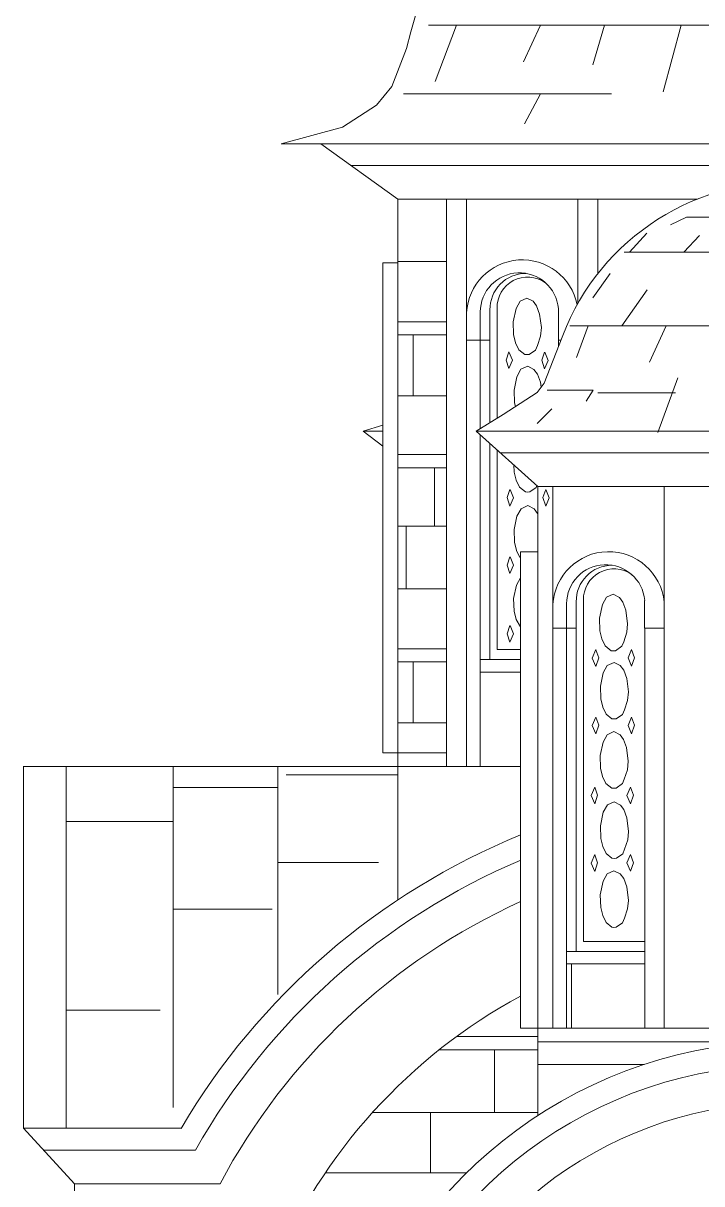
# Model space of a CAD drawing. Header units: millimetres. Extents: x -490789 to -449459, y 209001 to 327650.
# Drawn here: x -479624 to -475692, y 286828 to 293554 of the extents above; entities that cross this region are included whole.
import ezdxf

# ---------------------------------------------------------------- set-up
doc = ezdxf.new("R2010")
doc.units = ezdxf.units.MM
doc.header["$MEASUREMENT"] = 0
for name, color, linetype, lineweight in [('0_Ном._пера__7_Ном._пера__5_Ном._пера__5', 5, 'Continuous', 18), ('0_Ном._пера__7_Ном._пера__7_Ном._пера__1', 1, 'Continuous', 18), ('0_Ном._пера__7_Ном._пера__7_Ном._пера__7', 7, 'Continuous', 18), ('0_Ном._пера__7_Ном._пера__8_Ном._пера__8', 8, 'Continuous', 18), ('0_Ном_пера__14_Ном_пера__14_Ном_пера__14_Ном_пера__14_Ном_пера__14_Ном_пера__14_Ном_пера__14_Ном_пера__14_Ном_пера__14_Ном_пера__14_Ном_пера__14_Ном_пера__14_Ном_пера__14_Ном_пера__14_Ном_пера__14_Ном_пера__14_Ном_пера__14_Ном._пера__14_Ном_пера__14_Ном_2_Ном._пера__8', 8, 'Continuous', 18), ('0_Ном_пера__1_Ном_пера__1_Ном_пера__1_Ном._пера__1_Ном_пера__1_Ном_пера__1_Ном_пера__1_Ном_пера__1_Ном_пера__1_Ном_пера__1_Ном_пера__1_Ном_пера__1_Ном_пера__1_Ном_пера__1_Ном_пера__1_Ном_пера__1_Ном_пера__1_Ном_пера__1_Ном_пера__1_Ном_пера__1_Ном_пера___D_Ном._пера__1', 1, 'Continuous', 18), ('0_Ном_пера__5_Ном_пера__5_Ном_пера__5_Ном_пера__5_Ном_пера__5_Ном_пера__5_Ном_пера__5_Ном_пера__5_Ном_пера__5_Ном_пера__5_Ном_пера__5_Ном_пера__5_Ном_пера__5_Ном_пера__5_Ном_пера__5_Ном_пера__5_Ном._пера__5_Ном_пера__5_Ном_пера__5_Ном_пера__5_Ном_пера___7_Ном._пера__5', 5, 'Continuous', 18), ('0_Ном_пера__7_Ном._пера__7_Ном_пера__7_Ном_пера__7_Ном_пера__7_Ном_пера__7_Ном_пера__7_Ном_пера__7_Ном_пера__7_Ном_пера__7_Ном_пера__7_Ном_пера__7_Ном_пера__7_Ном_пера__7_Ном_пера__7_Ном_пера__7_Ном_пера__7_Ном_пера__7_Ном_пера__7_Ном_пера__7_Ном_пера___7_Ном._пера__7', 7, 'Continuous', 18), ('0_Ном_пера__7_Ном_пера__7_Ном._пера__7_Ном_пера__7_Ном_пера__7_Ном_пера__7_Ном_пера__7_Ном_пера__7_Ном_пера__7_Ном_пера__7_Ном_пера__7_Ном_пера__7_Ном_пера__7_Ном_пера__7_Ном_пера__7_Ном_пера__7_Ном_пера__7_Ном_пера__7_Ном_пера__7_Ном_пера__7_Ном_пера___3_Ном._пера__7', 7, 'Continuous', 18), ('0_Ном_пера__7_Ном_пера__7_Ном_пера__7_Ном._пера__7_Ном_пера__7_Ном_пера__7_Ном_пера__7_Ном_пера__7_Ном_пера__7_Ном_пера__7_Ном_пера__7_Ном_пера__7_Ном_пера__7_Ном_пера__7_Ном_пера__7_Ном_пера__7_Ном_пера__7_Ном_пера__7_Ном_пера__7_Ном_пера__7_Ном_пера___5_Ном._пера__7', 7, 'Continuous', 18), ('0_Ном_пера__7_Ном_пера__7_Ном_пера__7_Ном_пера__7_Ном_пера__7_Ном_пера__7_Ном_пера__7_Ном_пера__7_Ном_пера__7_Ном._пера__7_Ном_пера__7_Ном_пера__7_Ном_пера__7_Ном_пера__7_Ном_пера__7_Ном_пера__7_Ном_пера__7_Ном_пера__7_Ном_пера__7_Ном_пера__7_Ном_пера___7_Ном._пера__7', 7, 'Continuous', 18), ('0_Ном_пера__7_Ном_пера__7_Ном_пера__7_Ном_пера__7_Ном_пера__7_Ном_пера__7_Ном_пера__7_Ном_пера__7_Ном_пера__7_Ном_пера__7_Ном_пера__7_Ном_пера__7_Ном_пера__7_Ном_пера__7_Ном_пера__7_Ном._пера__7_Ном_пера__7_Ном._пера__7_Ном_пера__7_Ном._пера__7_Ном_пера_2_Ном._пера__7', 7, 'Continuous', 18), ('0_Ном_пера__7_Ном_пера__7_Ном_пера__7_Ном_пера__7_Ном_пера__7_Ном_пера__7_Ном_пера__7_Ном_пера__7_Ном_пера__7_Ном_пера__7_Ном_пера__7_Ном_пера__7_Ном_пера__7_Ном_пера__7_Ном_пера__7_Ном_пера__7_Ном_пера__7_Ном_пера__7_Ном._пера__7_Ном_пера__7_Ном._пера__5_Ном._пера__7', 7, 'Continuous', 18), ('0_Ном_пера__7_Ном_пера__7_Ном_пера__7_Ном_пера__7_Ном_пера__7_Ном_пера__7_Ном_пера__7_Ном_пера__7_Ном_пера__7_Ном_пера__7_Ном_пера__7_Ном_пера__7_Ном_пера__7_Ном_пера__7_Ном_пера__7_Ном_пера__7_Ном_пера__7_Ном_пера__7_Ном._пера__7_Ном_пера__7_Ном._пера__5_Ном._пера__8', 8, 'Continuous', 18), ('0_Ном_пера__7_Ном_пера__7_Ном_пера__7_Ном_пера__7_Ном_пера__7_Ном_пера__7_Ном_пера__7_Ном_пера__7_Ном_пера__7_Ном_пера__7_Ном_пера__7_Ном_пера__7_Ном_пера__7_Ном_пера__7_Ном_пера__7_Ном_пера__7_Ном_пера__7_Ном_пера__7_Ном_пера__7_Ном_пера__7_Ном_пера__7_C_Ном._пера__1', 1, 'Continuous', 18), ('0_Ном_пера__7_Ном_пера__7_Ном_пера__7_Ном_пера__7_Ном_пера__7_Ном_пера__7_Ном_пера__7_Ном_пера__7_Ном_пера__7_Ном_пера__7_Ном_пера__7_Ном_пера__7_Ном_пера__7_Ном_пера__7_Ном_пера__7_Ном_пера__7_Ном_пера__7_Ном_пера__7_Ном_пера__7_Ном_пера__7_Ном_пера__7_C_Ном._пера__7', 7, 'Continuous', 18), ('0_Ном_пера__7_Ном_пера__7_Ном_пера__7_Ном_пера__7_Ном_пера__7_Ном_пера__7_Ном_пера__7_Ном_пера__7_Ном_пера__7_Ном_пера__7_Ном_пера__7_Ном_пера__7_Ном_пера__7_Ном_пера__7_Ном_пера__7_Ном_пера__7_Ном_пера__7_Ном_пера__7_Ном_пера__7_Ном_пера__7_Ном_пера__7_C_Ном._пера__8', 8, 'Continuous', 18), ('Defpoints_Ном_пера__7_Ном._пера__7_Ном._пера__7_Ном._пера__7_Ном._пера__5_Ном._пера__7_Ном._пера__7_Ном._пера__7', 7, 'Continuous', 18), ('Line 0.25_Ном_пера__7_Ном_пера__7_Ном_пера__7_Ном_пера__7_Ном_пера__7_Ном_пера__7_Ном_пера__7_Ном_пера__7_Ном_пера__7_Ном_пера__7_Ном_пера__7_Ном._пера__7_Ном._пера__8_Ном._пера__8_Ном._пера__8_Ном._пера__8_Ном._пера__8', 8, 'Continuous', 18)]:
    doc.layers.add(name, color=color, linetype=linetype, lineweight=lineweight)

msp = doc.modelspace()

# ---------------------------------------------------------------- linework, layer by layer
at = {"layer": '0_Ном._пера__7_Ном._пера__5_Ном._пера__5', "linetype": 'Continuous'}
for p, q in [((-476768.4, 291900.4), (-476785, 291822.1)), ((-476744.7, 291943), (-476768.4, 291900.4)), ((-476705.6, 291961), (-476744.7, 291943)), ((-476669.4, 291942.2), (-476705.6, 291961)), ((-476649.1, 291915.6), (-476669.4, 291942.2)), ((-476632, 291867.8), (-476649.1, 291915.6)), ((-476621.8, 291789.3), (-476632, 291867.8)), ((-476785, 291822.1), (-476782.6, 291748.7)), ((-476626.9, 291740), (-476621.8, 291789.3)), ((-476782.6, 291748.7), (-476770.8, 291701.2)), ((-476770.8, 291701.2), (-476751.8, 291661)), ((-476645, 291685.6), (-476626.9, 291740)), ((-476751.8, 291661), (-476717.9, 291633.2)), ((-476718.1, 291633.4), (-476705.6, 291632.8)), ((-476705.6, 291632.8), (-476692.4, 291633.3)), ((-476692.4, 291633.3), (-476655.8, 291659.2)), ((-476655.8, 291659.2), (-476645, 291685.6)), ((-476700.8, 291565.8), (-476739.9, 291547.9)), ((-476664.6, 291547.1), (-476700.8, 291565.8)), ((-476763.6, 291505.2), (-476780.2, 291427)), ((-476739.9, 291547.9), (-476763.6, 291505.2)), ((-476644.3, 291520.4), (-476664.6, 291547.1)), ((-476627.2, 291472.6), (-476644.3, 291520.4)), ((-476780.2, 291427), (-476777.8, 291353.5)), ((-476623.5, 291443.9), (-476627.2, 291472.6)), ((-476777.8, 291353.5), (-476772.4, 291331.8)), ((-476781.4, 290994.2), (-476779, 290952.4)), ((-476779, 290952.4), (-476767.2, 290905)), ((-476767.2, 290905), (-476748.2, 290864.7)), ((-476748.2, 290864.7), (-476714.3, 290836.9)), ((-476714.5, 290837.1), (-476702, 290836.5)), ((-476702, 290836.5), (-476688.8, 290837)), ((-476688.8, 290837), (-476652.2, 290862.9)), ((-476652.2, 290862.9), (-476647.4, 290874.4)), ((-476700.3, 290757.9), (-476739.4, 290739.9)), ((-476664.2, 290739.2), (-476700.3, 290757.9)), ((-476763.2, 290697.3), (-476779.7, 290619)), ((-476739.4, 290739.9), (-476763.2, 290697.3)), ((-476643.8, 290712.5), (-476664.2, 290739.2)), ((-476779.7, 290619), (-476777.4, 290545.6)), ((-476777.4, 290545.6), (-476765.5, 290498.2)), ((-476765.5, 290498.2), (-476746.6, 290457.9)), ((-476765.7, 290297.7), (-476782.3, 290219.4)), ((-476742, 290340.3), (-476765.7, 290297.7)), ((-476782.3, 290219.4), (-476779.9, 290146)), ((-476244.6, 290226.8), (-476268.3, 290184.1)), ((-476205.4, 290244.8), (-476244.6, 290226.8)), ((-476169.3, 290226), (-476205.4, 290244.8)), ((-476149, 290199.3), (-476169.3, 290226)), ((-476268.3, 290184.1), (-476284.9, 290105.9)), ((-476131.9, 290151.6), (-476149, 290199.3)), ((-476121.7, 290073.1), (-476131.9, 290151.6)), ((-476779.9, 290146), (-476768.1, 290098.6)), ((-476768.1, 290098.6), (-476742.6, 290056)), ((-476282.5, 290032.4), (-476270.6, 289985)), ((-476144.8, 289969.4), (-476126.7, 290023.7)), ((-476126.7, 290023.7), (-476121.7, 290073.1)), ((-476270.6, 289985), (-476251.7, 289944.7)), ((-476155.7, 289943), (-476144.8, 289969.4)), ((-476251.7, 289944.7), (-476217.7, 289917)), ((-476217.9, 289917.2), (-476205.4, 289916.5)), ((-476205.4, 289916.5), (-476192.3, 289917.1)), ((-476192.3, 289917.1), (-476155.7, 289943)), ((-476239.8, 289831.7), (-476263.5, 289789)), ((-476200.6, 289849.6), (-476239.8, 289831.7)), ((-476164.5, 289830.9), (-476200.6, 289849.6)), ((-476144.1, 289804.2), (-476164.5, 289830.9)), ((-476263.5, 289789), (-476280, 289710.8)), ((-476127.1, 289756.4), (-476144.1, 289804.2)), ((-476116.8, 289677.9), (-476127.1, 289756.4)), ((-476280, 289710.8), (-476277.7, 289637.3)), ((-476121.9, 289628.6), (-476116.8, 289677.9)), ((-476277.7, 289637.3), (-476265.8, 289589.9)), ((-476140, 289574.3), (-476121.9, 289628.6)), ((-476265.8, 289589.9), (-476246.9, 289549.6)), ((-476246.9, 289549.6), (-476212.9, 289521.9)), ((-476187.5, 289521.9), (-476150.8, 289547.8)), ((-476150.8, 289547.8), (-476140, 289574.3)), ((-476213.1, 289522), (-476200.6, 289521.4)), ((-476200.6, 289521.4), (-476187.5, 289521.9)), ((-476240.9, 289430.5), (-476264.6, 289387.8)), ((-476201.8, 289448.5), (-476240.9, 289430.5)), ((-476165.7, 289429.7), (-476201.8, 289448.5)), ((-476145.3, 289403.1), (-476165.7, 289429.7)), ((-476264.6, 289387.8), (-476281.2, 289309.6)), ((-476128.3, 289355.3), (-476145.3, 289403.1)), ((-476118, 289276.8), (-476128.3, 289355.3)), ((-476281.2, 289309.6), (-476278.9, 289236.2)), ((-476123.1, 289227.5), (-476118, 289276.8)), ((-476278.9, 289236.2), (-476267, 289188.7)), ((-476141.2, 289173.1), (-476123.1, 289227.5)), ((-476267, 289188.7), (-476248, 289148.5)), ((-476248, 289148.5), (-476214.1, 289120.7)), ((-476188.7, 289120.8), (-476152, 289146.7)), ((-476152, 289146.7), (-476141.2, 289173.1)), ((-476214.3, 289120.9), (-476201.8, 289120.3)), ((-476201.8, 289120.3), (-476188.7, 289120.8)), ((-476239.3, 289023.7), (-476263, 288981)), ((-476200.2, 289041.7), (-476239.3, 289023.7)), ((-476164, 289022.9), (-476200.2, 289041.7)), ((-476143.7, 288996.3), (-476164, 289022.9)), ((-476263, 288981), (-476279.6, 288902.8)), ((-476126.6, 288948.5), (-476143.7, 288996.3)), ((-476116.4, 288870), (-476126.6, 288948.5)), ((-476279.6, 288902.8), (-476277.2, 288829.4)), ((-476277.2, 288829.4), (-476265.4, 288781.9)), ((-476139.5, 288766.3), (-476121.4, 288820.7)), ((-476121.4, 288820.7), (-476116.4, 288870)), ((-476265.4, 288781.9), (-476246.4, 288741.7)), ((-476246.4, 288741.7), (-476212.5, 288713.9)), ((-476187, 288714), (-476150.4, 288739.9)), ((-476150.4, 288739.9), (-476139.5, 288766.3)), ((-476212.7, 288714.1), (-476200.2, 288713.5)), ((-476200.2, 288713.5), (-476187, 288714)), ((-476240.1, 288624.1), (-476263.8, 288581.4)), ((-476200.9, 288642.1), (-476240.1, 288624.1)), ((-476164.8, 288623.3), (-476200.9, 288642.1)), ((-476144.4, 288596.6), (-476164.8, 288623.3)), ((-476263.8, 288581.4), (-476280.3, 288503.2)), ((-476127.4, 288548.9), (-476144.4, 288596.6)), ((-476117.1, 288470.4), (-476127.4, 288548.9)), ((-476280.3, 288503.2), (-476278, 288429.7)), ((-476122.2, 288421), (-476117.1, 288470.4)), ((-476278, 288429.7), (-476266.1, 288382.3)), ((-476140.3, 288366.7), (-476122.2, 288421)), ((-476266.1, 288382.3), (-476247.2, 288342)), ((-476247.2, 288342), (-476213.2, 288314.3)), ((-476187.8, 288314.4), (-476151.1, 288340.3)), ((-476151.1, 288340.3), (-476140.3, 288366.7)), ((-476213.4, 288314.5), (-476200.9, 288313.9)), ((-476200.9, 288313.9), (-476187.8, 288314.4))]:
    msp.add_line(p, q, dxfattribs=at)
at = {"layer": '0_Ном._пера__7_Ном._пера__7_Ном._пера__1', "linetype": 'Continuous'}
msp.add_line((-476523, 291901.1), (-476523, 291717.1), dxfattribs=at)
for centre, radius, start, end in [((-476732.1, 291859), 323.2, 11.15531, 177.01886), ((-476748.8, 291880.1), 226.7, 5.05939, 180.01545), ((-476712.9, 291896.5), 206.7, 89.89962, 181.22314), ((-476231.9, 290167.7), 323.2, 5.56301, 177.01886), ((-476248.7, 290188.9), 226.7, 5.05939, 180.01545), ((-476212.8, 290205.3), 206.7, 89.89962, 181.22314)]:
    msp.add_arc(centre, radius, start, end, dxfattribs=at)
at = {"layer": '0_Ном._пера__7_Ном._пера__7_Ном._пера__7', "linetype": 'Continuous'}
for p, q in [((-477489.2, 293186.9), (-477402.4, 293407.8)), ((-477576.9, 293079.2), (-477489.2, 293186.9)), ((-477773.9, 292951.1), (-477576.9, 293079.2)), ((-478128.6, 292855), (-477773.9, 292951.1)), ((-478128.6, 292855), (-475327.1, 292855)), ((-477453.7, 292534.3), (-477899.1, 292855)), ((-477724.7, 292729.4), (-475356.5, 292729.4)), ((-477453.7, 291014.8), (-477453.7, 292534.3)), ((-475717.1, 292534.3), (-477453.7, 292534.3)), ((-477171.1, 292529.9), (-477171.1, 289246.9)), ((-477054.8, 292534.3), (-477054.8, 289246.9)), ((-477054.8, 289342.5), (-477054.8, 292534.3)), ((-476410.4, 291929.6), (-476410.4, 292534.3)), ((-476294.1, 292103.6), (-476294.1, 292534.3)), ((-477541, 292165.4), (-477453.7, 292165.4)), ((-477541, 292165.4), (-477541, 291059.7)), ((-476878.7, 291264), (-476878.7, 291908)), ((-477054.8, 291876.1), (-477054.8, 289342.5)), ((-476975.6, 291717.1), (-476975.6, 291204.6)), ((-476919.5, 291717.1), (-476919.5, 291239)), ((-476605.2, 291468.3), (-476518.4, 291689.2)), ((-476646.1, 291413.9), (-476605.2, 291468.3)), ((-476843.2, 291285.8), (-476646.1, 291413.9)), ((-477653.6, 291189.6), (-477541, 291224.7)), ((-477000, 291189.6), (-476843.2, 291285.8)), ((-477541, 291102.3), (-477653.6, 291189.6)), ((-477653.6, 291189.6), (-477541, 291189.6)), ((-477000, 291189.6), (-473402.3, 291189.6)), ((-476641.3, 290869), (-477000, 291189.6)), ((-476975.6, 291167.8), (-476975.6, 289246.9)), ((-477541, 291102.3), (-477541, 289325.7)), ((-476919.5, 291117.7), (-476919.5, 289866)), ((-476919.5, 291117.7), (-476919.5, 289866)), ((-477453.7, 288472.9), (-477453.7, 291034.5)), ((-476878.7, 289923.2), (-476878.7, 291081.1)), ((-476858.3, 291064.1), (-473545.8, 291064.1)), ((-476641.9, 290869), (-476641.9, 287224.1)), ((-473765.6, 290869), (-476641.3, 290869)), ((-476554.6, 290869), (-476554.6, 287730)), ((-475910.3, 290869), (-475910.3, 287730)), ((-477171.1, 290638.8), (-477453.7, 290638.8)), ((-477171.1, 290665.5), (-477171.1, 289321.3)), ((-476742.6, 290490.9), (-476641.9, 290490.9)), ((-476742.6, 290490.1), (-476742.6, 287730)), ((-476378.5, 288232), (-476378.5, 290216.8)), ((-476284.9, 290105.9), (-476282.5, 290032.4)), ((-476475.4, 290048.6), (-476475.4, 287730)), ((-476419.4, 290048.6), (-476419.4, 288174.8)), ((-476022.8, 290048.6), (-476022.8, 287730)), ((-476878.7, 289923.2), (-476742.6, 289923.2)), ((-476975.6, 289866), (-476742.6, 289866)), ((-476975.6, 289793.1), (-476742.6, 289793.1)), ((-477541, 289325.7), (-477453.7, 289325.7)), ((-477453.7, 289325.7), (-477171.1, 289325.7)), ((-479624.3, 289246.9), (-476742.6, 289246.9)), ((-476378.5, 288232), (-476022.8, 288232)), ((-476475.4, 288174.8), (-476022.8, 288174.8)), ((-476475.4, 288101.9), (-476022.8, 288101.9)), ((-475077.6, 287730), (-476742.6, 287730)), ((-476641.9, 287651.2), (-473765.6, 287651.2)), ((-476641.9, 287519.7), (-476025.8, 287519.7)), ((-479622.5, 287149.2), (-478709.8, 287149.2)), ((-479326.3, 286828.5), (-479622.5, 287149.2)), ((-478709.8, 287149.2), (-479275.1, 287149.2)), ((-479506.5, 287023.6), (-478626.5, 287023.6)), ((-478483.5, 286828.5), (-479326.3, 286828.5)), ((-479326.3, 283266.7), (-479326.3, 286828.5))]:
    msp.add_line(p, q, dxfattribs=at)
for centre, radius, start, end in [((-475203.7, 292911.3), 2254.1, 12.32378, 167.27354), ((-475203.7, 291245.9), 1387, 14.59437, 161.3327), ((-476701, 291904.7), 177.7, 54.6693, 181.22314), ((-476200.8, 290213.4), 177.7, 54.6693, 181.22314), ((-475203.7, 285080.2), 4071, 112.21126, 149.45506), ((-475203.7, 285080.2), 3936, 112.99045, 150.41332), ((-475203.7, 285080.2), 3716.6, 114.46037, 151.9407), ((-475203.7, 285080.2), 3226.5, 118.48783, 157.09786), ((-475203.7, 285016.4), 2634.8, 17.3638, 162.6298), ((-475203.7, 285016.4), 2499.9, 16.47685, 163.52315), ((-475203.7, 285016.4), 2281.4, 18.10669, 161.89331)]:
    msp.add_arc(centre, radius, start, end, dxfattribs=at)
at = {"layer": '0_Ном._пера__7_Ном._пера__8_Ном._пера__8', "linetype": 'Continuous'}
msp.add_line((-477420.8, 293145.1), (-476215.4, 293145.1), dxfattribs=at)
at = {"layer": '0_Ном_пера__14_Ном_пера__14_Ном_пера__14_Ном_пера__14_Ном_пера__14_Ном_пера__14_Ном_пера__14_Ном_пера__14_Ном_пера__14_Ном_пера__14_Ном_пера__14_Ном_пера__14_Ном_пера__14_Ном_пера__14_Ном_пера__14_Ном_пера__14_Ном_пера__14_Ном._пера__14_Ном_пера__14_Ном_2_Ном._пера__8', "linetype": 'Continuous'}
for p, q in [((-477275.9, 293542.5), (-475266.1, 293542.5)), ((-477113.5, 293542.5), (-477236.9, 293215.3)), ((-476725.9, 293329.7), (-476627.9, 293538)), ((-476255.2, 293542.5), (-476324.1, 293312.6)), ((-475812.3, 293542.5), (-475915.7, 293156.8)), ((-476626.4, 293145.1), (-476718.7, 292970.8)), ((-475873.6, 292385.8), (-475781.5, 292429.3)), ((-475781.5, 292429.3), (-474713.3, 292429.3)), ((-476110.5, 292226.4), (-476010.2, 292336.1)), ((-475795.9, 292226.4), (-475705.1, 292322.4)), ((-476141.2, 292226.4), (-475023, 292226.4)), ((-476323.5, 291961.2), (-476223, 292103.6)), ((-476156.3, 291799.9), (-476009, 292007.6)), ((-476457.1, 291799.9), (-474395.2, 291799.9)), ((-476349.8, 291799.9), (-476417.8, 291616.7)), ((-475898.4, 291799.9), (-475994.7, 291588.9)), ((-475831.4, 291498.9), (-475946.7, 291181)), ((-476587.6, 291427.7), (-476321.3, 291427.7)), ((-476321.3, 291427.7), (-476361.5, 291362.9))]:
    msp.add_line(p, q, dxfattribs=at)
at = {"layer": '0_Ном_пера__1_Ном_пера__1_Ном_пера__1_Ном._пера__1_Ном_пера__1_Ном_пера__1_Ном_пера__1_Ном_пера__1_Ном_пера__1_Ном_пера__1_Ном_пера__1_Ном_пера__1_Ном_пера__1_Ном_пера__1_Ном_пера__1_Ном_пера__1_Ном_пера__1_Ном_пера__1_Ном_пера__1_Ном_пера__1_Ном_пера___D_Ном._пера__1', "linetype": 'Continuous'}
for p, q in [((-477453.7, 291823.4), (-477171.1, 291823.4)), ((-477453.7, 291747.4), (-477171.1, 291747.4)), ((-477054.8, 291717.1), (-476919.5, 291717.1)), ((-477171.1, 291053.6), (-477453.7, 291053.6)), ((-477453.7, 290977.5), (-477171.1, 290977.5)), ((-477171.1, 290977.5), (-477453.7, 290977.5)), ((-477453.7, 289927.9), (-477171.1, 289927.9)), ((-477453.7, 289851.9), (-477171.1, 289851.9)), ((-477054.3, 286891.9), (-477869.9, 286891.9))]:
    msp.add_line(p, q, dxfattribs=at)
at = {"layer": '0_Ном_пера__5_Ном_пера__5_Ном_пера__5_Ном_пера__5_Ном_пера__5_Ном_пера__5_Ном_пера__5_Ном_пера__5_Ном_пера__5_Ном_пера__5_Ном_пера__5_Ном_пера__5_Ном_пера__5_Ном_пера__5_Ном_пера__5_Ном_пера__5_Ном._пера__5_Ном_пера__5_Ном_пера__5_Ном_пера__5_Ном_пера___7_Ном._пера__5', "linetype": 'Continuous'}
for p, q in [((-476810, 291648.5), (-476826.5, 291601.5)), ((-476809.6, 291648.7), (-476789.2, 291600.1)), ((-476603, 291647.9), (-476619.5, 291600.8)), ((-476602.6, 291648), (-476582.2, 291599.4)), ((-476826.5, 291601.5), (-476810, 291551.9)), ((-476789.2, 291600.1), (-476810, 291551.9)), ((-476619.5, 291600.8), (-476603, 291551.3)), ((-476582.2, 291599.4), (-476603, 291551.3)), ((-476803.6, 290851.8), (-476820.1, 290804.7)), ((-476803.2, 290852), (-476782.8, 290803.4)), ((-476596.6, 290851.1), (-476613.1, 290804.1)), ((-476596.2, 290851.3), (-476575.8, 290802.7)), ((-476820.1, 290804.7), (-476803.6, 290755.2)), ((-476782.8, 290803.4), (-476803.6, 290755.2)), ((-476613.1, 290804.1), (-476596.6, 290754.5)), ((-476575.8, 290802.7), (-476596.6, 290754.5)), ((-476803.6, 290460.6), (-476820.1, 290413.6)), ((-476803.2, 290460.8), (-476782.8, 290412.2)), ((-476820.1, 290413.6), (-476803.6, 290364)), ((-476782.8, 290412.2), (-476803.6, 290364)), ((-476803.6, 290062.4), (-476820.1, 290015.4)), ((-476820.1, 290015.4), (-476803.6, 289965.8)), ((-476782.8, 290014), (-476803.6, 289965.8)), ((-476803.2, 290062.6), (-476782.8, 290014)), ((-476306.1, 289923.2), (-476326.5, 289874.6)), ((-476305.7, 289923), (-476289.2, 289876)), ((-476099.1, 289923.9), (-476119.5, 289875.3)), ((-476098.7, 289923.7), (-476082.2, 289876.7)), ((-476326.5, 289874.6), (-476305.7, 289826.4)), ((-476289.2, 289876), (-476305.7, 289826.4)), ((-476119.5, 289875.3), (-476098.7, 289827.1)), ((-476082.2, 289876.7), (-476098.7, 289827.1)), ((-476306.1, 289532.1), (-476326.5, 289483.5)), ((-476326.5, 289483.5), (-476305.7, 289435.3)), ((-476305.7, 289531.9), (-476289.2, 289484.8)), ((-476289.2, 289484.8), (-476305.7, 289435.3)), ((-476099.1, 289532.7), (-476119.5, 289484.1)), ((-476119.5, 289484.1), (-476098.7, 289436)), ((-476098.7, 289532.6), (-476082.2, 289485.5)), ((-476082.2, 289485.5), (-476098.7, 289436)), ((-476312.5, 289126.5), (-476332.9, 289077.9)), ((-476332.9, 289077.9), (-476312.1, 289029.7)), ((-476312.1, 289126.3), (-476295.7, 289079.2)), ((-476295.7, 289079.2), (-476312.1, 289029.7)), ((-476105.5, 289127.1), (-476125.9, 289078.5)), ((-476125.9, 289078.5), (-476105.1, 289030.4)), ((-476105.1, 289127), (-476088.6, 289079.9)), ((-476088.6, 289079.9), (-476105.1, 289030.4)), ((-476312.5, 288735.3), (-476332.9, 288686.7)), ((-476332.9, 288686.7), (-476312.1, 288638.5)), ((-476312.1, 288735.1), (-476295.7, 288688.1)), ((-476295.7, 288688.1), (-476312.1, 288638.5)), ((-476105.5, 288736), (-476125.9, 288687.4)), ((-476125.9, 288687.4), (-476105.1, 288639.2)), ((-476105.1, 288735.8), (-476088.6, 288688.7)), ((-476088.6, 288688.7), (-476105.1, 288639.2))]:
    msp.add_line(p, q, dxfattribs=at)
at = {"layer": '0_Ном_пера__7_Ном._пера__7_Ном_пера__7_Ном_пера__7_Ном_пера__7_Ном_пера__7_Ном_пера__7_Ном_пера__7_Ном_пера__7_Ном_пера__7_Ном_пера__7_Ном_пера__7_Ном_пера__7_Ном_пера__7_Ном_пера__7_Ном_пера__7_Ном_пера__7_Ном_пера__7_Ном_пера__7_Ном_пера__7_Ном_пера___7_Ном._пера__7', "linetype": 'Continuous'}
for p, q in [((-477363.8, 291394.1), (-477363.8, 291747.4)), ((-477363.8, 291394.1), (-477363.8, 291747.4)), ((-477406, 290276.2), (-477406, 290638.8)), ((-477363.8, 289498.7), (-477363.8, 289851.9)), ((-477363.8, 289498.7), (-477363.8, 289851.9))]:
    msp.add_line(p, q, dxfattribs=at)
at = {"layer": '0_Ном_пера__7_Ном_пера__7_Ном._пера__7_Ном_пера__7_Ном_пера__7_Ном_пера__7_Ном_пера__7_Ном_пера__7_Ном_пера__7_Ном_пера__7_Ном_пера__7_Ном_пера__7_Ном_пера__7_Ном_пера__7_Ном_пера__7_Ном_пера__7_Ном_пера__7_Ном_пера__7_Ном_пера__7_Ном_пера__7_Ном_пера___3_Ном._пера__7', "linetype": 'Continuous'}
msp.add_line((-476447.6, 287730), (-476447.1, 288101.9), dxfattribs=at)
at = {"layer": '0_Ном_пера__7_Ном_пера__7_Ном_пера__7_Ном._пера__7_Ном_пера__7_Ном_пера__7_Ном_пера__7_Ном_пера__7_Ном_пера__7_Ном_пера__7_Ном_пера__7_Ном_пера__7_Ном_пера__7_Ном_пера__7_Ном_пера__7_Ном_пера__7_Ном_пера__7_Ном_пера__7_Ном_пера__7_Ном_пера__7_Ном_пера___5_Ном._пера__7', "linetype": 'Continuous'}
msp.add_line((-477263.3, 287240.2), (-477263.3, 286891.9), dxfattribs=at)
at = {"layer": '0_Ном_пера__7_Ном_пера__7_Ном_пера__7_Ном_пера__7_Ном_пера__7_Ном_пера__7_Ном_пера__7_Ном_пера__7_Ном_пера__7_Ном._пера__7_Ном_пера__7_Ном_пера__7_Ном_пера__7_Ном_пера__7_Ном_пера__7_Ном_пера__7_Ном_пера__7_Ном_пера__7_Ном_пера__7_Ном_пера__7_Ном_пера___7_Ном._пера__7', "linetype": 'Continuous'}
for p, q in [((-477171.1, 292171.7), (-477453.7, 292171.7)), ((-477171.1, 290276.2), (-477453.7, 290276.2)), ((-477600.5, 287240.2), (-476641.9, 287240.2))]:
    msp.add_line(p, q, dxfattribs=at)
at = {"layer": '0_Ном_пера__7_Ном_пера__7_Ном_пера__7_Ном_пера__7_Ном_пера__7_Ном_пера__7_Ном_пера__7_Ном_пера__7_Ном_пера__7_Ном_пера__7_Ном_пера__7_Ном_пера__7_Ном_пера__7_Ном_пера__7_Ном_пера__7_Ном._пера__7_Ном_пера__7_Ном._пера__7_Ном_пера__7_Ном._пера__7_Ном_пера_2_Ном._пера__7', "linetype": 'Continuous'}
msp.add_line((-477240.4, 290775.8), (-477240.4, 290638.8), dxfattribs=at)
at = {"layer": '0_Ном_пера__7_Ном_пера__7_Ном_пера__7_Ном_пера__7_Ном_пера__7_Ном_пера__7_Ном_пера__7_Ном_пера__7_Ном_пера__7_Ном_пера__7_Ном_пера__7_Ном_пера__7_Ном_пера__7_Ном_пера__7_Ном_пера__7_Ном_пера__7_Ном_пера__7_Ном_пера__7_Ном._пера__7_Ном_пера__7_Ном._пера__5_Ном._пера__7', "linetype": 'Continuous'}
for p, q in [((-477171.1, 291394.1), (-477453.7, 291394.1)), ((-477171.1, 289498.7), (-477453.7, 289498.7))]:
    msp.add_line(p, q, dxfattribs=at)
at = {"layer": '0_Ном_пера__7_Ном_пера__7_Ном_пера__7_Ном_пера__7_Ном_пера__7_Ном_пера__7_Ном_пера__7_Ном_пера__7_Ном_пера__7_Ном_пера__7_Ном_пера__7_Ном_пера__7_Ном_пера__7_Ном_пера__7_Ном_пера__7_Ном_пера__7_Ном_пера__7_Ном_пера__7_Ном._пера__7_Ном_пера__7_Ном._пера__5_Ном._пера__8', "linetype": 'Continuous'}
msp.add_line((-476294.1, 291410.9), (-475844.9, 291410.9), dxfattribs=at)
at = {"layer": '0_Ном_пера__7_Ном_пера__7_Ном_пера__7_Ном_пера__7_Ном_пера__7_Ном_пера__7_Ном_пера__7_Ном_пера__7_Ном_пера__7_Ном_пера__7_Ном_пера__7_Ном_пера__7_Ном_пера__7_Ном_пера__7_Ном_пера__7_Ном_пера__7_Ном_пера__7_Ном_пера__7_Ном_пера__7_Ном_пера__7_Ном_пера__7_C_Ном._пера__1', "linetype": 'Continuous'}
for p, q in [((-476975.6, 291880), (-476975.6, 291717.1)), ((-476919.6, 291892.1), (-476919.6, 291717.1)), ((-476523, 291717.1), (-476508.2, 291717.1)), ((-476475.4, 290048.6), (-476475.4, 290188.8)), ((-476419.8, 290048.6), (-476419.8, 290200.9)), ((-476023.2, 290048.6), (-476023.2, 290208.9)), ((-475910.7, 290048.6), (-475910.7, 290202.7)), ((-476419.8, 290048.6), (-476555.1, 290048.6)), ((-475910.7, 290048.6), (-476023.2, 290048.6)), ((-476641.9, 287681.2), (-477112.8, 287681.2)), ((-476641.9, 287603.7), (-477214.2, 287603.7))]:
    msp.add_line(p, q, dxfattribs=at)
at = {"layer": '0_Ном_пера__7_Ном_пера__7_Ном_пера__7_Ном_пера__7_Ном_пера__7_Ном_пера__7_Ном_пера__7_Ном_пера__7_Ном_пера__7_Ном_пера__7_Ном_пера__7_Ном_пера__7_Ном_пера__7_Ном_пера__7_Ном_пера__7_Ном_пера__7_Ном_пера__7_Ном_пера__7_Ном_пера__7_Ном_пера__7_Ном_пера__7_C_Ном._пера__7', "linetype": 'Continuous'}
for p, q in [((-476523, 291717.1), (-476523, 291677.4)), ((-479622.5, 287149.2), (-479622.5, 289246.9)), ((-476894, 287603.7), (-476894, 287240.2))]:
    msp.add_line(p, q, dxfattribs=at)
at = {"layer": '0_Ном_пера__7_Ном_пера__7_Ном_пера__7_Ном_пера__7_Ном_пера__7_Ном_пера__7_Ном_пера__7_Ном_пера__7_Ном_пера__7_Ном_пера__7_Ном_пера__7_Ном_пера__7_Ном_пера__7_Ном_пера__7_Ном_пера__7_Ном_пера__7_Ном_пера__7_Ном_пера__7_Ном_пера__7_Ном_пера__7_Ном_пера__7_C_Ном._пера__8', "linetype": 'Continuous'}
for p, q in [((-476645.7, 291233.4), (-476560.8, 291318.3)), ((-479374.8, 289246.9), (-479374.8, 287149.2))]:
    msp.add_line(p, q, dxfattribs=at)
at = {"layer": 'Defpoints_Ном_пера__7_Ном._пера__7_Ном._пера__7_Ном._пера__7_Ном._пера__5_Ном._пера__7_Ном._пера__7_Ном._пера__7', "linetype": 'Continuous'}
msp.add_line((-477240.4, 290775.8), (-477240.4, 290977.5), dxfattribs=at)
at = {"layer": 'Line 0.25_Ном_пера__7_Ном_пера__7_Ном_пера__7_Ном_пера__7_Ном_пера__7_Ном_пера__7_Ном_пера__7_Ном_пера__7_Ном_пера__7_Ном_пера__7_Ном_пера__7_Ном._пера__7_Ном._пера__8_Ном._пера__8_Ном._пера__8_Ном._пера__8_Ном._пера__8', "linetype": 'Continuous'}
for p, q in [((-478755.4, 289246.9), (-478755.4, 287269.7)), ((-478148.2, 289246.9), (-478148.2, 287925.7)), ((-477453.7, 289197.7), (-478100, 289197.7)), ((-478148.2, 289123.4), (-478755.4, 289123.4)), ((-479374.8, 288928.2), (-478755.4, 288928.2)), ((-478148.2, 288689.6), (-477566.2, 288689.6)), ((-478755.4, 288419.5), (-478182.6, 288419.5)), ((-479374.8, 287834), (-478831.2, 287834))]:
    msp.add_line(p, q, dxfattribs=at)

doc.saveas('drawing.dxf')
